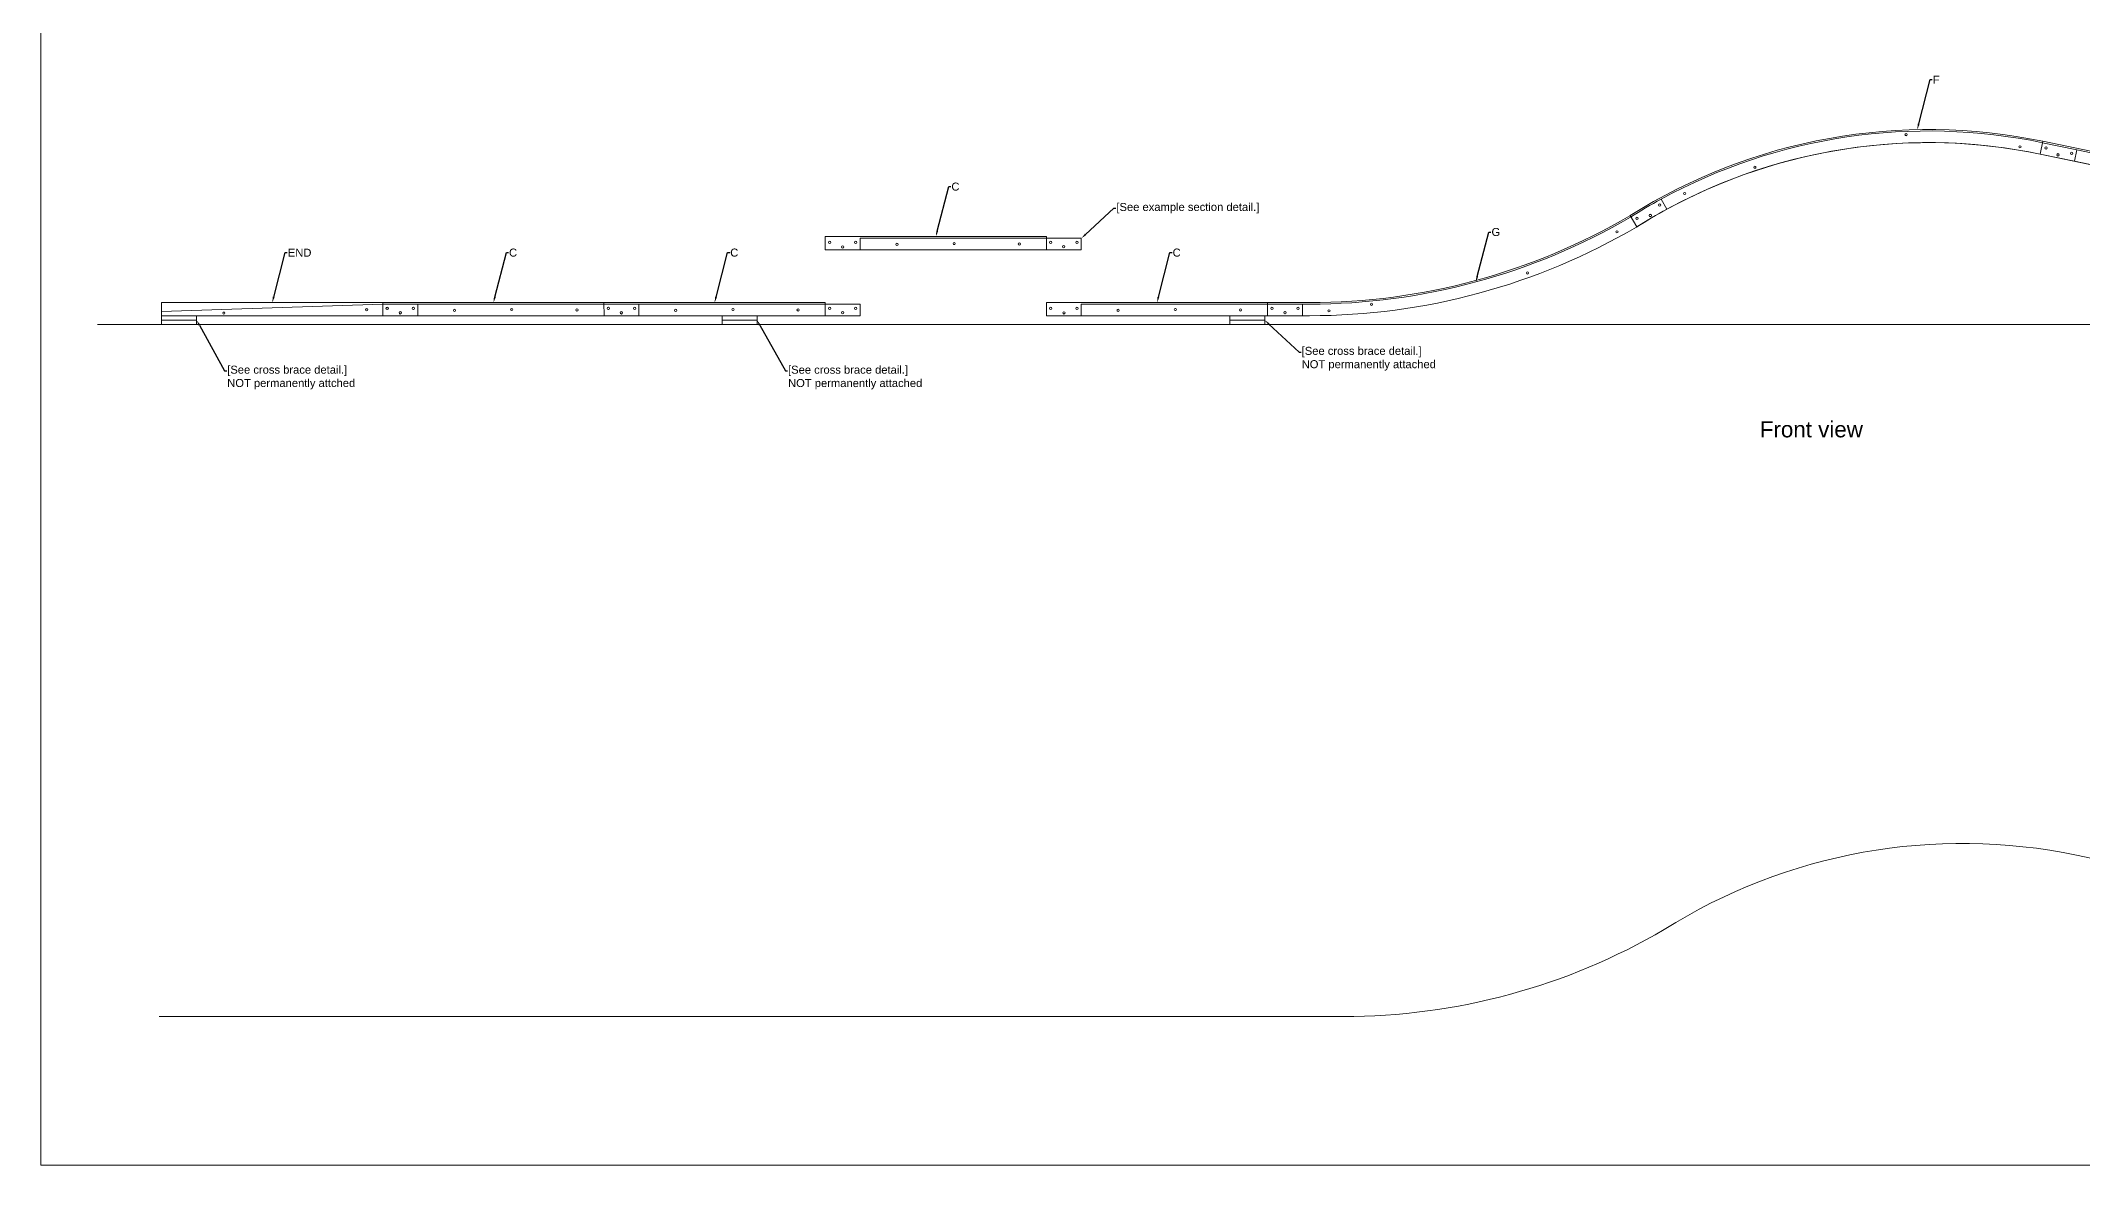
# Model space of a CAD drawing. Header units: inches. Extents: x 1 to 753, y -1 to 386.
# Drawn here: x 0.8 to 351.5, y -0.9 to 192.4 of the extents above; entities that cross this region are included whole.
import ezdxf
from ezdxf import colors
from ezdxf.entities.mleader import LeaderData, LeaderLine
from ezdxf.math import Vec2, Vec3

# ---------------------------------------------------------------- set-up
doc = ezdxf.new("R2010")
doc.units = ezdxf.units.IN
doc.header["$MEASUREMENT"] = 0
for name, color, linetype, lineweight in [('newTrack', 7, 'Continuous', 20), ('notes', 7, 'Continuous', 20), ('registration marking', 7, 'Continuous', 20)]:
    doc.layers.add(name, color=color, linetype=linetype, lineweight=lineweight)
doc.styles.add('Arial', font='arial.ttf')

# ---------------------------------------------------------------- blocks, each defined once
blk = doc.blocks.new('*U29')
at = {"layer": 'newTrack'}
blk.add_circle((0, 0), 0.2, dxfattribs=at)
blk = doc.blocks.new('attachmentPoints_0.4_diameter')
for p in [(-2.25, 0.75), (0, 0), (2.25, 0.75)]:
    blk.add_blockref('*U29', p)
blk = doc.blocks.new('E1')
at = {"layer": 'newTrack'}
blk.add_lwpolyline([(1438.49, -1591.5), (1418.19, -1587.27), (1417.79, -1589.23), (1438.09, -1593.46), (1438.49, -1591.5)], dxfattribs=at)
at = {"layer": 'registration marking', "color": 7, "transparency": 33554687}
blk.add_circle((1425.36, -1589.84), 0.19, dxfattribs=at)
at = {"rotation": 348.2202802125964}
blk.add_blockref('attachmentPoints_0.4_diameter', (1435.25, -1592.36), dxfattribs=at)
blk = doc.blocks.new('E2')
at = {"layer": 'newTrack'}
blk.add_lwpolyline([(1389.4, -1560.52), (1388.94, -1562.73), (1409.24, -1566.96), (1409.7, -1564.76)], close=True, dxfattribs=at)
at = {"layer": 'registration marking', "color": 7, "transparency": 33554687}
blk.add_circle((1402.39, -1564.56), 0.19, dxfattribs=at)
at = {"rotation": 348.2202802125964}
blk.add_blockref('attachmentPoints_0.4_diameter', (1391.98, -1562.85), dxfattribs=at)
blk = doc.blocks.new('F1')
at = {"layer": 'newTrack'}
blk.add_lwpolyline([(1365.05, -1527.24, -0.177849), (1429.18, -1517.78), (1435.05, -1519.01), (1435.46, -1517.05), (1429.58, -1515.82, 0.178024), (1364.04, -1525.51)], format="xyb", close=True, dxfattribs=at)
at = {"layer": 'registration marking', "color": 7, "transparency": 33554687}
for centre in [(1406.13, -1514.42), (1425.68, -1516.53), (1380.15, -1520.03), (1368.1, -1524.55)]:
    blk.add_circle(centre, 0.19, dxfattribs=at)
at = {"rotation": 348.2202802125964}
blk.add_blockref('attachmentPoints_0.4_diameter', (1432.22, -1517.91), dxfattribs=at)
blk = doc.blocks.new('C1')
at = {"layer": 'newTrack'}
blk.add_lwpolyline([(1541.11, -1570.67), (1508.2, -1589.67), (1507.2, -1587.94), (1540.11, -1568.94)], close=True, dxfattribs=at)
at = {"layer": 'registration marking', "color": 7, "transparency": 33554687}
for centre in [(1531.39, -1575.14), (1521.66, -1580.67), (1513.22, -1585.71)]:
    blk.add_circle(centre, 0.19, dxfattribs=at)
at = {"rotation": 29.99999995973561}
blk.add_blockref('attachmentPoints_0.4_diameter', (1538.26, -1571.74), dxfattribs=at)
blk = doc.blocks.new('C2')
at = {"layer": 'newTrack'}
blk.add_lwpolyline([(1485.86, -1583.83), (1518.77, -1564.83), (1519.9, -1566.78), (1486.99, -1585.78)], close=True, dxfattribs=at)
at = {"layer": 'registration marking', "color": 7, "transparency": 33554687}
for centre in [(1515.38, -1568.25), (1505.65, -1573.78), (1497.2, -1578.82)]:
    blk.add_circle(centre, 0.19, dxfattribs=at)
at = {"rotation": 29.99999995973561}
blk.add_blockref('attachmentPoints_0.4_diameter', (1489.34, -1583.85), dxfattribs=at)
blk = doc.blocks.new('END1')
at = {"layer": 'newTrack'}
blk.add_lwpolyline([(1095.16, -1516.52), (1095.16, -1518.52), (1051.16, -1518.52), (1051.16, -1517.77), (1089.16, -1516.52)], close=True, dxfattribs=at)
at = {"layer": 'registration marking', "color": 7, "transparency": 33554687}
for centre in [(1061.85, -1518.07), (1086.41, -1517.49)]:
    blk.add_circle(centre, 0.19, dxfattribs=at)
blk.add_blockref('attachmentPoints_0.4_diameter', (1092.16, -1518.02))
blk = doc.blocks.new('END2')
at = {"layer": 'newTrack'}
blk.add_lwpolyline([(1133.03, -1530.22), (1095.03, -1530.22), (1095.03, -1527.97), (1133.03, -1527.97), (1133.03, -1530.22), (1133.03, -1527.97)], dxfattribs=at)
at = {"layer": 'registration marking', "color": 7, "transparency": 33554687}
for centre in [(1130.27, -1529.2), (1105.71, -1529.77)]:
    blk.add_circle(centre, 0.19, dxfattribs=at)
blk = doc.blocks.new('F2')
at = {"layer": 'newTrack'}
blk.add_lwpolyline([(1703.41, -2340.18), (1702.95, -2342.38, 0.194368), (1633.66, -2354.87), (1632.52, -2352.93, -0.194178)], format="xyb", close=True, dxfattribs=at)
at = {"layer": 'registration marking', "color": 7, "transparency": 33554687}
for centre in [(1679.9, -2339.01), (1699.46, -2341.12), (1653.92, -2344.63), (1641.88, -2349.15)]:
    blk.add_circle(centre, 0.19, dxfattribs=at)
at = {"rotation": 30.42041245312843}
blk.add_blockref('attachmentPoints_0.4_diameter', (1635.99, -2352.92), dxfattribs=at)
blk = doc.blocks.new('G1')
at = {"layer": 'newTrack'}
blk.add_lwpolyline([(1736.56, -2371.79, 0.015901), (1731.3, -2374.88, -0.133392), (1676.17, -2389.83), (1674.94, -2389.83), (1674.94, -2391.83), (1676.16, -2391.83, 0.133468), (1732.34, -2376.59, -0.016157), (1737.57, -2373.52)], format="xyb", close=True, dxfattribs=at)
at = {"layer": 'registration marking', "color": 7, "transparency": 33554687}
for centre in [(1728.97, -2377.41), (1728.97, -2377.41), (1713.61, -2384.48), (1713.61, -2384.48), (1679.49, -2390.99), (1679.49, -2390.99), (1686.8, -2389.86), (1686.8, -2389.86)]:
    blk.add_circle(centre, 0.19, dxfattribs=at)
at = {"rotation": 30.42041245313343}
blk.add_blockref('attachmentPoints_0.4_diameter', (1734.73, -2374.61), dxfattribs=at)
blk = doc.blocks.new('G2')
at = {"layer": 'newTrack'}
blk.add_lwpolyline([(1493.51, -2345.36), (1493.51, -2347.61), (1500.73, -2347.61, 0.133468), (1556.9, -2332.37, -0.000194), (1556.96, -2332.33), (1555.82, -2330.39, 0.00028), (1555.73, -2330.45, -0.133382), (1500.73, -2345.36), (1493.51, -2345.36)], format="xyb", dxfattribs=at)
at = {"layer": 'registration marking', "color": 7, "transparency": 33554687}
for centre in [(1553.53, -2333.19), (1538.17, -2340.26), (1511.36, -2345.64), (1504.05, -2346.77)]:
    blk.add_circle(centre, 0.19, dxfattribs=at)
blk.add_blockref('attachmentPoints_0.4_diameter', (1496.51, -2347.11))
blk = doc.blocks.new('BASE-BLOCK')
at = {"layer": 'notes'}
for points in [[(1157.03, -575.46), (1163.03, -575.46), (1163.03, -574.71), (1157.03, -574.71)], [(1157.03, -576.21), (1163.03, -576.21), (1163.03, -575.46), (1157.03, -575.46)]]:
    blk.add_lwpolyline(points, close=True, dxfattribs=at)

msp = doc.modelspace()

# ---------------------------------------------------------------- linework, layer by layer
at = {"lineweight": 20}
msp.add_line((10.53, 143.61), (619.28, 143.61), dxfattribs=at)
at = {"layer": 'newTrack', "lineweight": 20}
msp.add_lwpolyline([(549.54, 114.02), (516.7, 105.22, 0.065543), (500.78, 98.63), (495.15, 95.38), (424.18, 54.4, -0.186063), (376.69, 46.95), (350.51, 52.41, 0.194501), (279.7, 39.62, -0.133369), (224.57, 24.68), (21.14, 24.68)], format="xyb", dxfattribs=at)
at = {"layer": 'notes', "color": 7, "linetype": 'Continuous', "lineweight": 20, "transparency": 33554687, "flags": 128}
msp.add_lwpolyline([(0.81, 385.57), (752.98, 385.57), (752.98, -0.86), (0.81, -0.86)], close=True, dxfattribs=at)

# ---------------------------------------------------------------- block references
at = {"layer": 'newTrack', "lineweight": 20}
for name, p in [('F2', (-1358.65, 2515.26)), ('F1', (-1084.87, 1690.66)), ('E2', (-1044.63, 1735.61)), ('E1', (-1067.61, 1760.88)), ('G1', (-1457.39, 2536.94)), ('G2', (-1281.95, 2492.72)), ('END2', (-1073.47, 1675.33)), ('END1', (-1029.61, 1663.63))]:
    msp.add_blockref(name, p, dxfattribs=at)
at = {"layer": 'newTrack', "lineweight": 20, "rotation": 330.0000000402641}
for name, p in [('C2', (-359.32, 2273.27)), ('C1', (-369.75, 2287.25)), ('C2', (-435.32, 2261.93)), ('C1', (-445.75, 2275.91)), ('C2', (-397.32, 2261.93)), ('C1', (-407.75, 2275.91)), ('C2', (-321.32, 2261.93)), ('C1', (-331.75, 2275.91))]:
    msp.add_blockref(name, p, dxfattribs=at)
at = {"layer": 'notes', "lineweight": 20, "transparency": 33554687}
for p in [(-1135.47, 719.82), (-1039.18, 719.82), (-951.96, 719.82)]:
    msp.add_blockref('BASE-BLOCK', p, dxfattribs=at)

# ---------------------------------------------------------------- texts
at = {"layer": 'notes', "lineweight": 20, "transparency": 33554687, "style": 'Arial'}
msp.add_text('Front view ', height=2.75, dxfattribs=at).set_placement((296.12, 124.21))

# ---------------------------------------------------------------- leaders
at = {"layer": 'notes', "lineweight": 20, "transparency": 33554687}
ml = msp.add_multileader_mtext('Standard', dxfattribs=at)
ml.set_content('F', color=256, style='Arial')
ml.set_leader_properties()
ml.build(insert=Vec2(0, 0))
ml.multileader.update_dxf_attribs({"text_right_attachment_type": 6, "dogleg_length": 0.36, "arrow_head_size": 1})
ctx = ml.context
ctx.base_point, ctx.char_height, ctx.arrow_head_size, ctx.landing_gap_size, ctx.plane_origin = Vec3(325.76, 185.68), 1.38, 1, 0.09, Vec3(310.53, 204.47)
ctx.right_attachment = 6
notes = []
notes.append((ctx, [(0, (1, 1, 0), (325.4, 185.68), (1, 0), 0.36, [(0, [(323.17, 177.09)], 0, [])])]))
ctx.mtext.insert, ctx.mtext.flow_direction = Vec3(325.85, 186.36), 5
ml = msp.add_multileader_mtext('Standard', dxfattribs=at)
ml.set_content('C', color=256, style='Arial')
ml.set_leader_properties()
ml.build(insert=Vec2(0, 0))
ml.multileader.update_dxf_attribs({"text_right_attachment_type": 6, "dogleg_length": 0.36, "arrow_head_size": 1})
ctx = ml.context
ctx.base_point, ctx.char_height, ctx.arrow_head_size, ctx.landing_gap_size, ctx.plane_origin = Vec3(157.15, 167.29), 1.38, 1, 0.09, Vec3(141.92, 186.08)
ctx.right_attachment = 6
notes.append((ctx, [(0, (1, 1, 0), (156.79, 167.29), (1, 0), 0.36, [(0, [(154.56, 158.7)], 0, [])])]))
ctx.mtext.insert, ctx.mtext.flow_direction = Vec3(157.24, 167.99), 5
ml = msp.add_multileader_mtext('Standard', dxfattribs=at)
ml.set_content('[See example section detail.]', color=256, style='Arial')
ml.set_leader_properties()
ml.build(insert=Vec2(0, 0))
ml.multileader.update_dxf_attribs({"text_right_attachment_type": 6, "dogleg_length": 0.36, "arrow_head_size": 1})
ctx = ml.context
ctx.base_point, ctx.char_height, ctx.arrow_head_size, ctx.landing_gap_size, ctx.plane_origin = Vec3(185.5, 163.61), 1.375, 1, 0.09, Vec3(179.56, 168.6)
ctx.right_attachment = 6
notes.append((ctx, [(0, (1, 1, 0), (185.14, 163.61), (1, 0), 0.36, [(0, [(179.56, 158.4)], 0, [])])]))
ctx.mtext.insert, ctx.mtext.flow_direction = Vec3(185.59, 164.49), 5
ml = msp.add_multileader_mtext('Standard', dxfattribs=at)
ml.set_content('G', color=256, style='Arial')
ml.set_leader_properties()
ml.build(insert=Vec2(0, 0))
ml.multileader.update_dxf_attribs({"text_right_attachment_type": 6, "dogleg_length": 0.36, "arrow_head_size": 1})
ctx = ml.context
ctx.base_point, ctx.char_height, ctx.arrow_head_size, ctx.landing_gap_size, ctx.plane_origin = Vec3(249.94, 159.49), 1.38, 1, 0.09, Vec3(234.7, 178.29)
ctx.right_attachment = 6
notes.append((ctx, [(0, (1, 1, 0), (249.58, 159.49), (1, 0), 0.36, [(0, [(247.34, 150.91)], 0, [])])]))
ctx.mtext.insert, ctx.mtext.flow_direction = Vec3(250.03, 160.19), 5
ml = msp.add_multileader_mtext('Standard', dxfattribs=at)
ml.set_content('END', color=256, style='Arial')
ml.set_leader_properties()
ml.build(insert=Vec2(0, 0))
ml.multileader.update_dxf_attribs({"text_right_attachment_type": 6, "dogleg_length": 0.36, "arrow_head_size": 1})
ctx = ml.context
ctx.base_point, ctx.char_height, ctx.arrow_head_size, ctx.landing_gap_size, ctx.plane_origin = Vec3(43.15, 155.95), 1.375, 1, 0.09, Vec3(27.92, 174.74)
ctx.right_attachment = 6
notes.append((ctx, [(0, (1, 1, 0), (42.79, 155.95), (1, 0), 0.36, [(0, [(40.56, 147.36)], 0, [])])]))
ctx.mtext.insert, ctx.mtext.flow_direction = Vec3(43.24, 156.63), 5
ml = msp.add_multileader_mtext('Standard', dxfattribs=at)
ml.set_content('C', color=256, style='Arial')
ml.set_leader_properties()
ml.build(insert=Vec2(0, 0))
ml.multileader.update_dxf_attribs({"text_right_attachment_type": 6, "dogleg_length": 0.36, "arrow_head_size": 1})
ctx = ml.context
ctx.base_point, ctx.char_height, ctx.arrow_head_size, ctx.landing_gap_size, ctx.plane_origin = Vec3(81.15, 155.95), 1.38, 1, 0.09, Vec3(65.92, 174.74)
ctx.right_attachment = 6
notes.append((ctx, [(0, (1, 1, 0), (80.79, 155.95), (1, 0), 0.36, [(0, [(78.56, 147.36)], 0, [])])]))
ctx.mtext.insert, ctx.mtext.flow_direction = Vec3(81.24, 156.65), 5
ml = msp.add_multileader_mtext('Standard', dxfattribs=at)
ml.set_content('C', color=256, style='Arial')
ml.set_leader_properties()
ml.build(insert=Vec2(0, 0))
ml.multileader.update_dxf_attribs({"text_right_attachment_type": 6, "dogleg_length": 0.36, "arrow_head_size": 1})
ctx = ml.context
ctx.base_point, ctx.char_height, ctx.arrow_head_size, ctx.landing_gap_size, ctx.plane_origin = Vec3(119.15, 155.95), 1.38, 1, 0.09, Vec3(103.92, 174.74)
ctx.right_attachment = 6
notes.append((ctx, [(0, (1, 1, 0), (118.79, 155.95), (1, 0), 0.36, [(0, [(116.56, 147.36)], 0, [])])]))
ctx.mtext.insert, ctx.mtext.flow_direction = Vec3(119.24, 156.65), 5
ml = msp.add_multileader_mtext('Standard', dxfattribs=at)
ml.set_content('C', color=256, style='Arial')
ml.set_leader_properties()
ml.build(insert=Vec2(0, 0))
ml.multileader.update_dxf_attribs({"text_right_attachment_type": 6, "dogleg_length": 0.36, "arrow_head_size": 1})
ctx = ml.context
ctx.base_point, ctx.char_height, ctx.arrow_head_size, ctx.landing_gap_size, ctx.plane_origin = Vec3(195.15, 155.95), 1.38, 1, 0.09, Vec3(179.92, 174.74)
ctx.right_attachment = 6
notes.append((ctx, [(0, (1, 1, 0), (194.79, 155.95), (1, 0), 0.36, [(0, [(192.56, 147.36)], 0, [])])]))
ctx.mtext.insert, ctx.mtext.flow_direction = Vec3(195.24, 156.65), 5
ml = msp.add_multileader_mtext('Standard', dxfattribs=at)
ml.set_content('[See cross brace detail.]\\PNOT permanently attched', color=256, style='Arial')
ml.set_leader_properties()
ml.build(insert=Vec2(0, 0))
ml.multileader.update_dxf_attribs({"text_right_attachment_type": 6, "dogleg_length": 0.36, "arrow_head_size": 1})
ctx = ml.context
ctx.base_point, ctx.char_height, ctx.arrow_head_size, ctx.landing_gap_size, ctx.plane_origin = Vec3(32.74, 135.64), 1.375, 1, 0.09, Vec3(26.8, 140.63)
ctx.right_attachment = 6
notes.append((ctx, [(0, (1, 1, 0), (32.38, 135.64), (1, 0), 0.36, [(0, [(27.56, 144.36)], 0, [])])]))
ctx.mtext.insert, ctx.mtext.flow_direction = Vec3(32.83, 136.53), 5
ml = msp.add_multileader_mtext('Standard', dxfattribs=at)
ml.set_content('[See cross brace detail.]\\PNOT permanently attached', color=256, style='Arial')
ml.set_leader_properties()
ml.build(insert=Vec2(0, 0))
ml.multileader.update_dxf_attribs({"text_right_attachment_type": 6, "dogleg_length": 0.36, "arrow_head_size": 1})
ctx = ml.context
ctx.base_point, ctx.char_height, ctx.arrow_head_size, ctx.landing_gap_size, ctx.plane_origin = Vec3(129.09, 135.63), 1.375, 1, 0.09, Vec3(123.15, 140.62)
ctx.right_attachment = 6
notes.append((ctx, [(0, (1, 1, 0), (128.73, 135.63), (1, 0), 0.36, [(0, [(123.84, 144.36)], 0, [])])]))
ctx.mtext.insert, ctx.mtext.flow_direction = Vec3(129.18, 136.52), 5
ml = msp.add_multileader_mtext('Standard', dxfattribs=at)
ml.set_content('[See cross brace detail.]\\PNOT permanently attached ', color=256, style='Arial')
ml.set_leader_properties()
ml.build(insert=Vec2(0, 0))
ml.multileader.update_dxf_attribs({"text_right_attachment_type": 6, "dogleg_length": 0.36, "arrow_head_size": 1})
ctx = ml.context
ctx.base_point, ctx.char_height, ctx.arrow_head_size, ctx.landing_gap_size, ctx.plane_origin = Vec3(217.33, 138.87), 1.375, 1, 0.09, Vec3(211.39, 143.86)
ctx.right_attachment = 6
notes.append((ctx, [(0, (1, 1, 0), (216.97, 138.87), (1, 0), 0.36, [(0, [(211.06, 144.36)], 0, [])])]))
ctx.mtext.insert, ctx.mtext.flow_direction = Vec3(217.42, 139.76), 5
for ctx, leaders in notes:
    for number, flags, end, landing, length, lines in leaders:
        leader = LeaderData()
        leader.index, (leader.has_last_leader_line, leader.has_dogleg_vector, leader.attachment_direction) = number, flags
        leader.last_leader_point, leader.dogleg_vector, leader.dogleg_length = Vec3(end), Vec3(landing), length
        for number, points, colour, breaks in lines:
            line = LeaderLine()
            line.index, line.vertices, line.color, line.breaks = number, Vec3.list(points), colors.encode_raw_color(colour), breaks
            leader.lines.append(line)
        ctx.leaders.append(leader)

doc.saveas('drawing.dxf')
